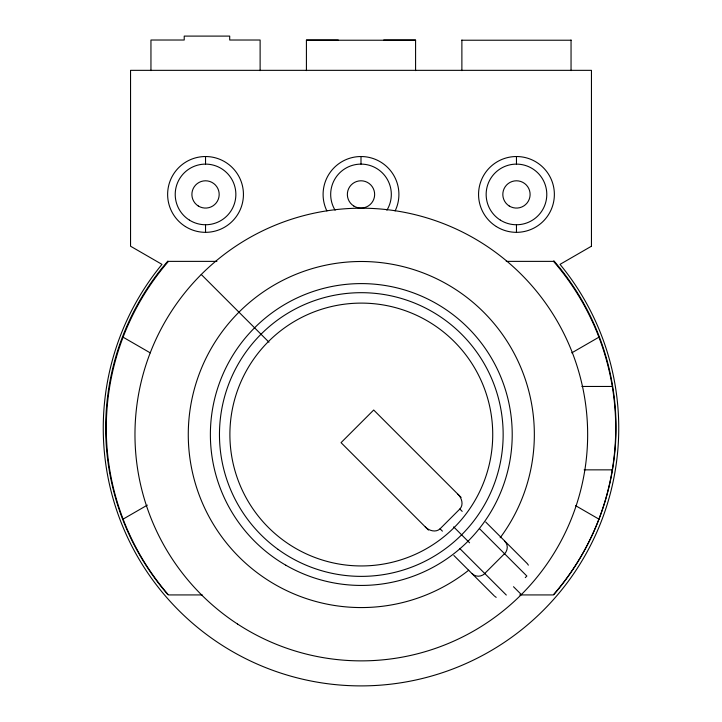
<?xml version="1.0" encoding="UTF-8"?>
<svg xmlns="http://www.w3.org/2000/svg" width="722" height="722" viewBox="0 0 722 722"><rect width="100%" height="100%" fill="white"/><g stroke="black" fill="none" stroke-linecap="round" stroke-linejoin="round"><path stroke-width="1.08" d="M425.294 526.907C428.931 530.733 435.826 532.836 440.059 528.811L459.851 509.028C463.876 504.786 461.773 497.891 457.947 494.254M484.742 573.485L504.525 553.702M525.282 577.627L526.861 576.039L479.444 528.621M123.083 519.127L147.351 505.111M571.743 352.877L598.917 337.183M338.257 40.017L306.417 40.017L306.417 70.621M383.743 40.017L415.583 40.017L415.583 70.621M306.417 40.224L415.583 40.224M461.881 40.224L571.048 40.224M216.889 261.373L168.479 261.373A254.713 254.713 0 0 0 168.479 594.928L202.25 594.928M506.239 261.373L553.521 261.373A254.713 254.713 0 0 1 553.521 594.928L519.75 594.928M581.869 386.46L612.283 386.46M584.125 469.851L612.283 469.851M575.624 505.671L598.917 519.127M123.083 337.183L150.257 352.877M461.114 497.431L373.698 410.015L341.046 442.658L428.471 530.083M485.716 522.024L526.834 563.142A9.124 9.124 0 0 1 528.351 565.173M459.851 509.028L462.197 511.375M201.267 274.486L268.972 342.192M453.651 526.861L469.589 542.809M513.504 586.724L521.356 594.576M440.059 528.811L442.415 531.157M459.661 548.404L506.312 595.054M453.858 555.471L494.182 595.794M571.048 40.017L571.048 70.621M516.465 156.53L516.465 164.111M516.465 224.759L516.465 232.34M461.881 40.017L461.881 70.621M326.876 210.941A37.905 37.905 0 0 1 361 156.53L361 164.111M260.119 70.621L260.119 40.017L229.704 40.017L229.704 36.1L184.218 36.1L184.218 40.017L150.952 40.017L150.952 70.621M205.535 156.53L205.535 164.111M205.535 224.759L205.535 232.34M361 156.53A37.905 37.905 0 0 1 395.124 210.941M335.116 210.228A30.324 30.324 0 0 1 341.316 171.367A30.324 30.324 0 0 1 380.684 171.367A30.324 30.324 0 0 1 386.884 210.228M167.874 594.63A254.713 254.713 0 0 1 167.874 261.075M553.828 260.768A254.713 254.713 0 0 1 553.828 594.323M468.722 570.19A173.036 173.036 0 0 1 192.964 474.544A173.036 173.036 0 0 1 396.188 265.046A173.036 173.036 0 0 1 500.175 537.764M484.832 573.584A9.314 8.592 -44.5 0 1 472.206 573.629M496.213 597.32A9.124 9.124 0 0 1 494.796 596.336M504.66 541.175A9.314 8.592 -44.5 0 1 504.624 553.792M591.453 246.211L560.019 264.369A257.745 257.745 0 0 1 537.276 616.191A257.745 257.745 0 0 1 184.724 616.191A257.745 257.745 0 0 1 161.981 264.369L130.547 246.211L130.547 70.341L591.453 70.341L591.453 246.211M185.401 226.546A37.905 37.905 0 0 0 243.413 195.815A37.905 37.905 0 0 0 187.792 160.934A37.905 37.905 0 0 0 185.401 226.546M189.426 220.12A30.324 30.324 0 0 0 235.841 195.545A30.324 30.324 0 0 0 191.339 167.639A30.324 30.324 0 0 0 189.426 220.12M496.33 226.546A37.905 37.905 0 0 0 554.343 195.815A37.905 37.905 0 0 0 498.721 160.934A37.905 37.905 0 0 0 496.33 226.546M500.355 220.12A30.324 30.324 0 0 0 546.771 195.545A30.324 30.324 0 0 0 502.277 167.639A30.324 30.324 0 0 0 500.355 220.12M198.288 205.996A13.646 13.646 0 0 0 219.172 194.931A13.646 13.646 0 0 0 199.146 182.377A13.646 13.646 0 0 0 198.288 205.996M509.218 205.996A13.646 13.646 0 0 0 530.101 194.931A13.646 13.646 0 0 0 510.075 182.377A13.646 13.646 0 0 0 509.218 205.996M353.753 205.996A13.646 13.646 0 0 0 374.637 194.931A13.646 13.646 0 0 0 354.61 182.377A13.646 13.646 0 0 0 353.753 205.996M278.078 549.388A141.846 141.846 0 0 0 502.395 449.174A141.846 141.846 0 0 0 303.457 305.018A141.846 141.846 0 0 0 278.078 549.388M285.831 565.209A150.916 150.916 0 0 0 512.214 434.527A150.916 150.916 0 0 0 285.84 303.818A150.916 150.916 0 0 0 285.831 565.209M237.574 624.052A226.338 226.338 0 0 0 587.311 446.927A226.338 226.338 0 0 0 259.045 232.61A226.338 226.338 0 0 0 237.574 624.052M289.468 544.568A131.413 131.413 0 0 0 492.53 441.729A131.413 131.413 0 0 0 301.931 317.292A131.413 131.413 0 0 0 289.468 544.568"/></g></svg>
